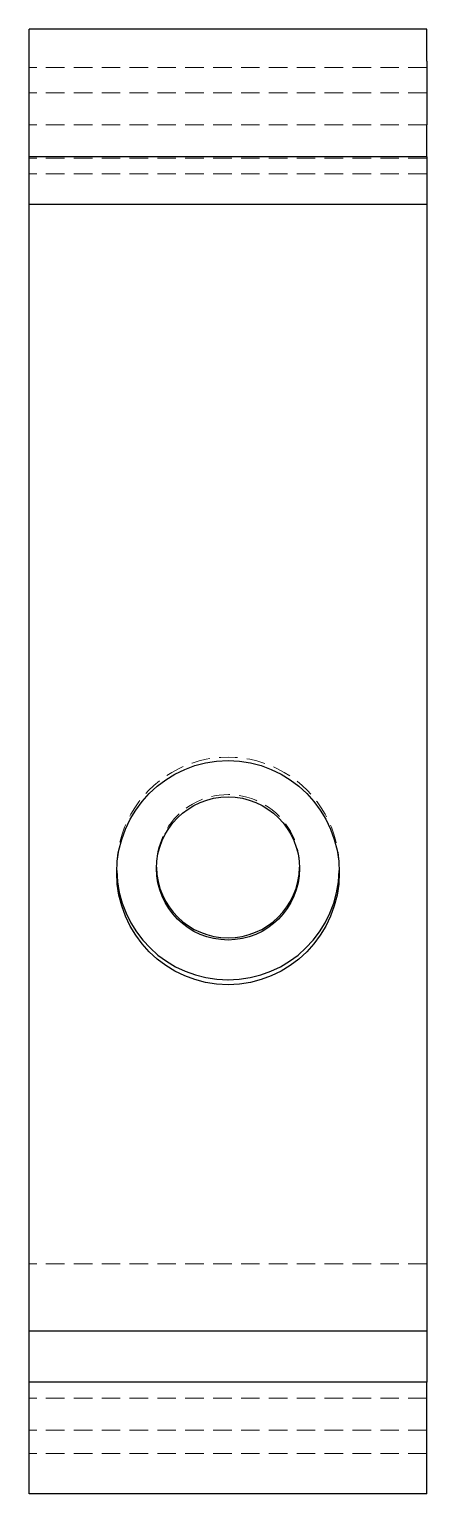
# Model space of a CAD drawing. Header units: millimetres. Extents: x 64 to 237, y 7 to 172.
# Drawn here: x 209.4 to 236.6, y 7 to 107 of the extents above.
import ezdxf

# ---------------------------------------------------------------- set-up
doc = ezdxf.new("R2010")
doc.units = ezdxf.units.MM
doc.linetypes.add('HIDDEN', pattern=[1.905, 1.27, -0.635])

msp = doc.modelspace()

# ---------------------------------------------------------------- linework, layer by layer
at = {"color": 7, "linetype": 'Continuous', "lineweight": 25}
for p, q in [((209.41, 104.83), (209.41, 107)), ((236.59, 107), (209.41, 107)), ((236.59, 104.83), (236.59, 107)), ((209.41, 100.48), (209.41, 104.83)), ((236.59, 104.83), (236.59, 100.48)), ((209.41, 98.3), (209.41, 100.48)), ((236.59, 98.3), (236.59, 100.48)), ((236.59, 98.3), (209.41, 98.3)), ((209.41, 95.04), (209.41, 98.3)), ((236.59, 98.3), (236.59, 95.04)), ((236.59, 95.04), (209.41, 95.04)), ((209.41, 18.09), (209.41, 95.04)), ((236.59, 95.04), (236.59, 18.09)), ((236.59, 18.09), (209.41, 18.09)), ((209.41, 14.61), (209.41, 18.09)), ((236.59, 18.09), (236.59, 14.61)), ((209.41, 12.43), (209.41, 14.61)), ((236.59, 14.61), (209.41, 14.61)), ((236.59, 12.43), (236.59, 14.61)), ((209.41, 9.17), (209.41, 12.43)), ((236.59, 9.17), (236.59, 12.43)), ((209.41, 7), (209.41, 9.17)), ((236.59, 7), (236.59, 9.17)), ((236.59, 7), (209.41, 7))]:
    msp.add_line(p, q, dxfattribs=at)
at = {"color": 7, "linetype": 'HIDDEN', "lineweight": 18}
for p, q in [((236.59, 104.39), (209.41, 104.39)), ((236.59, 102.65), (209.41, 102.65)), ((236.59, 100.48), (209.41, 100.48)), ((236.59, 98.21), (209.41, 98.21)), ((236.59, 97.14), (209.41, 97.14)), ((215.39, 49.7), (215.39, 49.41)), ((218.11, 49.85), (218.11, 49.77)), ((218.11, 49.85), (218.11, 49.7)), ((227.89, 49.7), (227.89, 49.85)), ((230.61, 49.41), (230.61, 49.7)), ((236.59, 22.69), (209.41, 22.69)), ((236.59, 13.52), (209.41, 13.52)), ((236.59, 11.35), (209.41, 11.35)), ((236.59, 9.75), (209.41, 9.75))]:
    msp.add_line(p, q, dxfattribs=at)
at = {"color": 7, "linetype": 'Continuous', "lineweight": 25}
msp.add_circle((223, 49.7), 4.89, dxfattribs=at)
at = {"color": 7, "linetype": 'HIDDEN', "lineweight": 18}
for centre, radius, start, end in [((223, 49.69), 7.61, 358.9456, 181.0544), ((223, 49.85), 4.89, 359.155, 179.9739)]:
    msp.add_arc(centre, radius, start, end, dxfattribs=at)
at = {"color": 7, "linetype": 'Continuous', "lineweight": 25}
for centre, radius, start, end in [((223, 49.7), 7.61, 181.0955, 270.0187), ((223, 49.85), 4.89, 180.898, 359.102), ((223, 49.7), 7.61, 269.9837, 358.9021)]:
    msp.add_arc(centre, radius, start, end, dxfattribs=at)
msp.add_ellipse((223, 49.41), major_axis=(0, 7.65), ratio=0.99458, dxfattribs=at)

doc.saveas('drawing.dxf')
